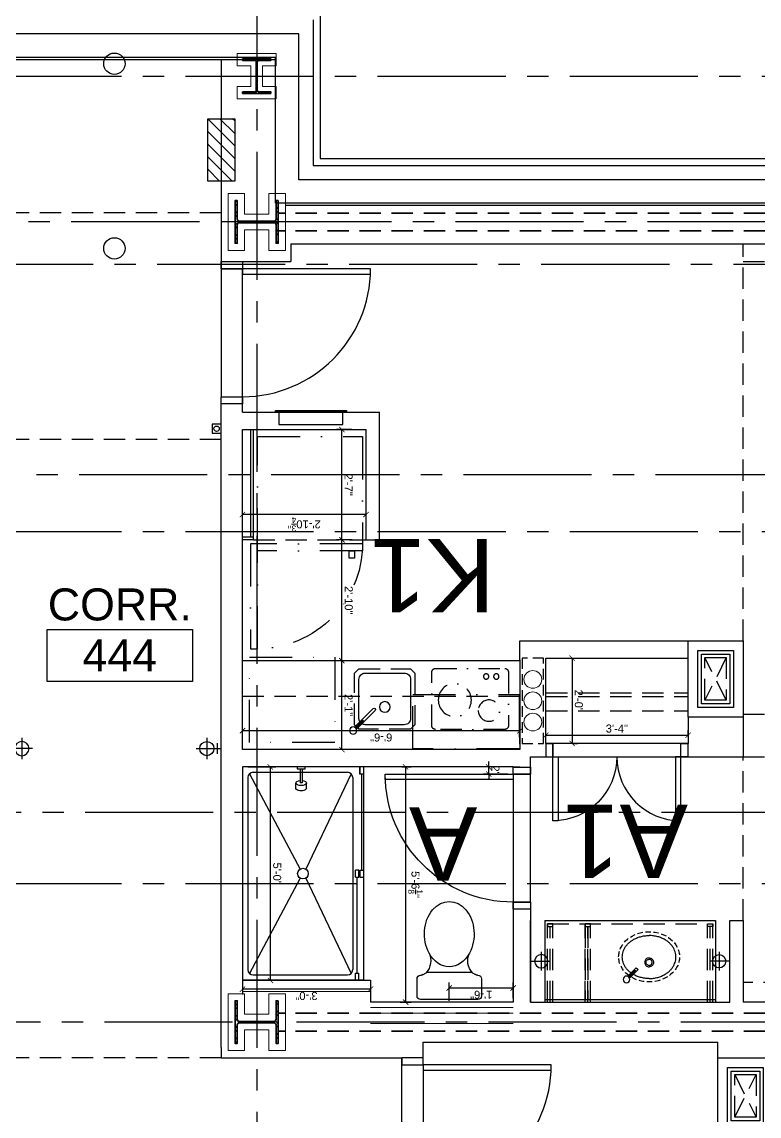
# Model space of a CAD drawing. Header units: inches. Extents: x 24000 to 28048, y 0 to 3165.
# Drawn here: x 27368 to 27575.2, y 1156.8 to 1464.5 of the extents above; entities that cross this region are included whole.
import ezdxf
from ezdxf.enums import TextEntityAlignment as Align

# ---------------------------------------------------------------- set-up
doc = ezdxf.new("R2010")
doc.units = ezdxf.units.IN
doc.header["$LTSCALE"] = 48
doc.header["$MEASUREMENT"] = 0
for name, pattern in [('CENTER2', [1.125, 0.75, -0.125, 0.125, -0.125]), ('DASHDOT2', [0.5, 0.25, -0.125, 0, -0.125]), ('HIDDEN', [0.375, 0.25, -0.125]), ('HIDDEN2', [0.1875, 0.125, -0.0625])]:
    doc.linetypes.add(name, pattern=pattern)
for name, color, linetype in [('_0_Objects', 8, 'Continuous'), ('A-Clng Mtd Light Fixture', 8, 'Continuous'), ('A-Door', 8, 'Continuous'), ('A-Door-Head', 8, 'Continuous'), ('A-Eqpm', 8, 'Continuous'), ('A-Eqpm-NIC', 8, 'DASHDOT2'), ('A-Flor-Case', 8, 'Continuous'), ('A-Flor-Case-Hidden', 8, 'HIDDEN2'), ('A-Flor-Outline', 8, 'Continuous'), ('A-Flor-Ovhd', 8, 'HIDDEN2'), ('A-Flor-Pfix', 8, 'Continuous'), ('A-Flor-Soffit', 8, 'HIDDEN2'), ('A-Flor-Spcl', 8, 'Continuous'), ('A-Flor-Wall Mtd Fixture', 8, 'Continuous'), ('A-Grid(3-32)', 8, 'CENTER2'), ('A-HVAC', 8, 'HIDDEN2'), ('A-Tag-Rm(3-32)', 8, 'Continuous'), ('A-Wall-Full', 8, 'Continuous'), ('A-Wall-Hatch', 8, 'Continuous')]:
    doc.layers.add(name, color=color, linetype=linetype)
for name, color, linetype, lineweight in [('A-Detl-Hatch', 8, 'Continuous', 18), ('S-Detl-Hatch', 8, 'Continuous', 18), ('S-Detl-Wide', 8, 'Continuous', 35)]:
    doc.layers.add(name, color=color, linetype=linetype, lineweight=lineweight)
doc.layers.add('G-Anno-Nplt', color=8, linetype='Continuous', lineweight=18, plot=False)
doc.layers.add('G-Anno-View', color=8, linetype='Continuous', lineweight=18, plot=False)
doc.styles.add('G1DIM', font='arial.ttf')
doc.styles.get("Standard").update_dxf_attribs({"font": 'arial.ttf'})
doc.dimstyles.new('Aec-Arch-I-96', dxfattribs={"dimscale": 96, "dimtxt": 0.09375, "dimasz": 0.0625, "dimexe": 0.0625, "dimexo": 0.0625, "dimgap": 0.03125, "dimtad": 1, "dimdec": 3, "dimzin": 3, "dimdsep": 46, "dimlunit": 4, "dimtxsty": 'G1DIM', "dimblk": 'ARCHTICK', "dimcen": 0.09375, "dimclrd": 256, "dimclre": 256, "dimclrt": 256, "dimazin": 2, "dimtfac": 0.75, "dimtdec": 3, "dimtix": 1, "dimtmove": 2, "dimatfit": 2, "dimldrblk": 'OPEN90', "dimfxl": 0.0625, "dimtolj": 1, "dimtzin": 0, "dimarcsym": 0})

# ---------------------------------------------------------------- blocks, each defined once
blk = doc.blocks.new('4TH FLOOR CORE & SHELL')
at = {"layer": 'A-Wall-Full'}
for p, q in [((5436.37, -14574.87), (5436.37, -14615.87)), ((5408.5, -14588.12), (5348.5, -14588.12)), ((5423.75, -14588.12), (5348.5, -14588.12)), ((5436.37, -14615.87), (5700, -14615.87)), ((5689.12, -14629.12), (5426.56, -14629.12))]:
    blk.add_line(p, q, dxfattribs=at)
at = {"layer": 'A-Wall-Hatch'}
for p, q in [((5434.37, -14576.87), (5434.37, -14617.87)), ((5430.37, -14580.87), (4996.12, -14580.87)), ((5430.37, -14621.87), (5430.37, -14580.87)), ((5423.75, -14587.5), (5348.5, -14587.5)), ((5423.75, -14628.5), (5423.75, -14587.5)), ((5434.37, -14617.87), (5698, -14617.87)), ((5694, -14621.87), (5430.37, -14621.87)), ((5689.75, -14628.5), (5423.75, -14628.5))]:
    blk.add_line(p, q, dxfattribs=at)
blk = doc.blocks.new('*U10')
at = {"layer": 'A-Detl-Hatch'}
h = blk.add_hatch(dxfattribs=at)
h.set_pattern_fill('ANSI32', color=256, scale=6, style=0)
h.set_pattern_definition([(45, (0, -6.06), (-1.591, 1.591), []), (45, (1.0607, -6.06), (-1.591, 1.591), [])])
edge = h.paths.add_edge_path()
edge.add_line((6, -12.12), (6, -11.515))
edge.add_line((6, -11.515), (0.795, -11.515))
edge.add_arc((0.795, -10.915), 0.6, 180, 270, ccw=False)
edge.add_line((0.195, -10.915), (0.195, -1.205))
edge.add_arc((0.795, -1.205), 0.6, 90, 180, ccw=False)
edge.add_line((0.795, -0.605), (6, -0.605))
edge.add_line((6, -0.605), (6, 0))
edge.add_line((6, 0), (-6, 0))
edge.add_line((-6, 0), (-6, -0.605))
edge.add_line((-6, -0.605), (-0.795, -0.605))
edge.add_arc((-0.795, -1.205), 0.6, 0, 90, ccw=False)
edge.add_line((-0.195, -1.205), (-0.195, -10.915))
edge.add_arc((-0.795, -10.915), 0.6, 270, 360, ccw=False)
edge.add_line((-0.795, -11.515), (-6, -11.515))
edge.add_line((-6, -11.515), (-6, -12.12))
edge.add_line((-6, -12.12), (6, -12.12))
at = {"linetype": 'ByBlock'}
blk.add_lwpolyline([(6, -12.12), (6, -11.515), (0.795, -11.515, -0.4142136), (0.195, -10.915), (0.195, -1.205, -0.4142136), (0.795, -0.605), (6, -0.605), (6, 0), (-6, 0), (-6, -0.605), (-0.795, -0.605, -0.4142136), (-0.195, -1.205), (-0.195, -10.915, -0.4142136), (-0.795, -11.515), (-6, -11.515), (-6, -12.12)], format="xyb", close=True, dxfattribs=at)
blk = doc.blocks.new('W12X65')
at = {"layer": 'S-Detl-Hatch'}
blk.add_lwpolyline([(13860.59, -7310.28), (13860.59, -7305.67), (13854.79, -7305.67), (13854.79, -7298.76), (13860.59, -7298.76), (13860.59, -7294.16), (13844.59, -7294.16), (13844.59, -7298.76), (13850.4, -7298.76), (13850.4, -7305.67), (13844.59, -7305.67), (13844.59, -7310.28)], close=True, dxfattribs=at)
at = {"layer": 'S-Detl-Wide'}
blk.add_blockref('*U10', (13852.59, -7296.16), dxfattribs=at)
blk = doc.blocks.new('4TH FLOOR - STRUCTURAL GRID')
at = {"layer": 'A-Grid(3-32)'}
for p, q in [((5418.5, -13426.01), (5418.5, -15409.77)), ((2104.5, -14592.75), (5912.5, -14592.75)), ((5912.5, -14645.75), (2104.5, -14645.75)), ((2128.61, -14704.75), (5888.38, -14704.75)), ((2104.5, -14720.75), (5912.5, -14720.75)), ((2130.3, -14799.75), (5886.7, -14799.75)), ((2104.5, -14819.75), (5912.5, -14819.75)), ((5897.69, -14858.75), (2119.31, -14858.75))]:
    blk.add_line(p, q, dxfattribs=at)
blk.add_lwpolyline([(5888.38, -14633.75), (2125.19, -14633.75), (2117.62, -14618.44), (2070.85, -14618.44)], dxfattribs=at)
at = {"layer": 'S-Detl-Wide', "linetype": 'HIDDEN2'}
for p, q in [((5678.44, -14631.25), (5424.56, -14631.25)), ((5678.44, -14636.25), (5424.56, -14636.25)), ((5678.44, -14856.25), (5424.56, -14856.25)), ((5678.44, -14861.25), (5424.56, -14861.25))]:
    blk.add_line(p, q, dxfattribs=at)
at = {"rotation": 90}
for p in [(-1883.72, -28486.34), (-1883.72, -28711.34)]:
    blk.add_blockref('W12X65', p, dxfattribs=at)
blk = doc.blocks.new('*U9')
at = {"layer": 'A-Detl-Hatch'}
h = blk.add_hatch(dxfattribs=at)
h.set_pattern_fill('ANSI32', color=256, scale=6, style=0)
h.set_pattern_definition([(45, (0, -4.865), (-1.591, 1.591), []), (45, (1.0607, -4.865), (-1.591, 1.591), [])])
edge = h.paths.add_edge_path()
edge.add_line((3.98, -9.73), (3.98, -9.295))
edge.add_line((3.98, -9.295), (0.645, -9.295))
edge.add_arc((0.645, -8.795), 0.5, 180, 270, ccw=False)
edge.add_line((0.145, -8.795), (0.145, -0.935))
edge.add_arc((0.645, -0.935), 0.5, 90, 180, ccw=False)
edge.add_line((0.645, -0.435), (3.98, -0.435))
edge.add_line((3.98, -0.435), (3.98, 0))
edge.add_line((3.98, 0), (-3.98, 0))
edge.add_line((-3.98, 0), (-3.98, -0.435))
edge.add_line((-3.98, -0.435), (-0.645, -0.435))
edge.add_arc((-0.645, -0.935), 0.5, 0, 90, ccw=False)
edge.add_line((-0.145, -0.935), (-0.145, -8.795))
edge.add_arc((-0.645, -8.795), 0.5, -90, 0, ccw=False)
edge.add_line((-0.645, -9.295), (-3.98, -9.295))
edge.add_line((-3.98, -9.295), (-3.98, -9.73))
edge.add_line((-3.98, -9.73), (3.98, -9.73))
at = {"linetype": 'ByBlock'}
blk.add_lwpolyline([(3.98, -9.73), (3.98, -9.295), (0.645, -9.295, -0.4142136), (0.145, -8.795), (0.145, -0.935, -0.4142136), (0.645, -0.435), (3.98, -0.435), (3.98, 0), (-3.98, 0), (-3.98, -0.435), (-0.645, -0.435, -0.4142136), (-0.145, -0.935), (-0.145, -8.795, -0.4142136), (-0.645, -9.295), (-3.98, -9.295), (-3.98, -9.73)], format="xyb", close=True, dxfattribs=at)
blk = doc.blocks.new('W10X33')
at = {"layer": 'S-Detl-Hatch'}
blk.add_lwpolyline([(13773.28, -7309.78), (13773.28, -7306.34), (13769.45, -7306.34), (13769.45, -7300.48), (13773.28, -7300.48), (13773.28, -7297.05), (13762.32, -7297.05), (13762.32, -7300.48), (13766.16, -7300.48), (13766.16, -7306.34), (13762.32, -7306.34), (13762.32, -7309.78)], close=True, dxfattribs=at)
at = {"layer": 'S-Detl-Wide'}
blk.add_blockref('*U9', (13767.8, -7298.55), dxfattribs=at)
blk = doc.blocks.new('36in door')
blk.add_lwpolyline([(-1.5, -36), (0, -36), (0, 0), (-1.5, 0)], close=True)
blk.add_arc((0, 0), 36, 180, 270)
blk = doc.blocks.new('Plumbing Chase')
at = {"layer": 'A-Flor-Outline', "linetype": 'HIDDEN2', "ltscale": 0.5}
blk.add_lwpolyline([(0.625, 0), (6.625, 0), (6.625, 24), (0.625, 24)], close=True, dxfattribs=at)
at = {"layer": 'G-Anno-Nplt'}
for centre in [(3.625, 18), (3.625, 12), (3.625, 6)]:
    blk.add_circle(centre, 2.5, dxfattribs=at)
blk = doc.blocks.new('18in door')
blk.add_lwpolyline([(0, 0), (1.5, 0), (1.5, 18), (0, 18)], close=True)
blk.add_arc((0, 0), 18, 0, 90)
blk = doc.blocks.new('Single 12x6 HVAC Shaft')
at = {"layer": 'A-Flor-Outline'}
blk.add_lwpolyline([(3.75, 17.75), (11.75, 17.75), (11.75, 3.75), (3.75, 3.75)], close=True, dxfattribs=at)
at = {"layer": 'A-HVAC'}
for p, q in [((4.75, 16.75), (10.75, 4.75)), ((4.75, 4.75), (10.75, 16.75))]:
    blk.add_line(p, q, dxfattribs=at)
blk.add_lwpolyline([(4.75, 16.75), (10.75, 16.75), (10.75, 4.75), (4.75, 4.75)], close=True, dxfattribs=at)
at = {"layer": 'A-Wall-Full'}
for points in [[(0, 21.5), (15.5, 21.5), (15.5, 0), (0, 0)], [(2.75, 18.75), (12.75, 18.75), (12.75, 2.75), (2.75, 2.75)]]:
    blk.add_lwpolyline(points, close=True, dxfattribs=at)
blk = doc.blocks.new('wall sconce')
for p, q in [((-1, 0), (4.625, 0)), ((2, -2.625), (2, 2.625))]:
    blk.add_line(p, q)
blk.add_circle((2, 0), 1.875)
blk = doc.blocks.new('sink1915rear')
for p, q in [((-6, -4.54), (-3.61, -6.94)), ((-5.78, -4.41), (-3.96, -6.23)), ((-5.6, -4.24), (-3.78, -6.05)), ((-5.47, -4.01), (-3.08, -6.41)), ((-3.96, -6.23), (-3.78, -6.05)), ((-3.61, -6.94), (-3.08, -6.41))]:
    blk.add_line(p, q)
blk.add_circle((-6.35, -3.67), 0.938)
for points, knots in [([(-5.07, -5.48), (-5.16, -5.54), (-5.5, -5.8), (-6.03, -6.29), (-6.6, -6.99), (-7.03, -7.71), (-7.32, -8.45), (-7.5, -9.2), (-7.56, -9.95), (-7.5, -10.7), (-7.32, -11.45), (-7.03, -12.19), (-6.6, -12.91), (-6.03, -13.61), (-5.33, -14.26), (-4.48, -14.84), (-3.5, -15.33), (-2.41, -15.7), (-1.23, -15.95), (-0.41, -15.98), (0, -15.99)], [5.387657, 5.387657, 5.387657, 5.387657, 5.72094, 6.671915, 7.55893, 8.391939, 9.182354, 9.943851, 10.690053, 11.436458, 12.198524, 12.989815, 13.823917, 14.712127, 15.664288, 16.687236, 17.780855, 18.938437, 20.147416, 21.38303, 21.38303, 21.38303, 21.38303]), ([(0, -3.91), (-0.41, -3.93), (-1.23, -3.96), (-2.41, -4.2), (-3.48, -4.57), (-4.13, -4.89), (-4.43, -5.06)], [0, 0, 0, 0, 1.238365, 2.448444, 3.606048, 4.621257, 4.621257, 4.621257, 4.621257])]:
    blk.add_open_spline(points, degree=3, knots=knots)
for points in [[(0, -3.91), (1.24, -3.99), (2.42, -4.23), (3.52, -4.61), (4.49, -5.1), (5.33, -5.68), (6.03, -6.32), (6.59, -7.01), (7.01, -7.73), (7.31, -8.46), (7.48, -9.21), (7.54, -9.95), (7.48, -10.69), (7.31, -11.44), (7.01, -12.17), (6.59, -12.89), (6.03, -13.58), (5.33, -14.22), (4.49, -14.81), (3.51, -15.3), (2.42, -15.67), (1.23, -15.91), (0, -15.99)], [(0, -9.7), (-0.48, -9.61), (-0.88, -9.34), (-1.15, -8.93), (-1.25, -8.45), (-1.15, -7.97), (-0.88, -7.57), (-0.48, -7.3), (0, -7.2)], [(0, -7.58), (-0.33, -7.64), (-0.62, -7.83), (-0.81, -8.12), (-0.87, -8.45), (-0.81, -8.79), (-0.62, -9.07), (-0.33, -9.26), (0, -9.33)], [(0, -9.7), (0.48, -9.61), (0.88, -9.34), (1.15, -8.93), (1.25, -8.45), (1.15, -7.97), (0.88, -7.57), (0.48, -7.3), (0, -7.2)], [(0, -7.58), (0.33, -7.64), (0.62, -7.83), (0.81, -8.12), (0.88, -8.45), (0.81, -8.79), (0.62, -9.07), (0.33, -9.26), (0, -9.33)]]:
    blk.add_spline(points, degree=3)
at = {"layer": 'A-Flor-Case-Hidden', "linetype": 'HIDDEN2', "ltscale": 0.25, "extrusion": (0, 0, -1)}
blk.add_ellipse((0, -10.01), major_axis=(-8.56, 0), ratio=0.824818, dxfattribs=at)
blk = doc.blocks.new('41in Std Vanity')
at = {"layer": 'A-Flor-Case'}
for p, q in [((23, 52), (0, 52)), ((0.75, 4), (0.75, 52)), ((23, 4), (23, 52)), ((23, 4), (0, 4))]:
    blk.add_line(p, q, dxfattribs=at)
at = {"layer": 'A-Flor-Case-Hidden'}
for p, q in [((0, 51.25), (22, 51.25)), ((0, 50.5), (21.25, 50.5)), ((0, 49.75), (21.25, 49.75)), ((22, 4.75), (22, 51.125)), ((0, 16.875), (21.25, 16.875)), ((0, 16.125), (21.25, 16.125)), ((21.25, 16.125), (0.75, 16.125)), ((0, 15.375), (22, 15.375)), ((21.25, 15.375), (0.75, 15.375)), ((0, 6.25), (21.25, 6.25)), ((0, 5.5), (21.25, 5.5)), ((0, 4.75), (22, 4.75))]:
    blk.add_line(p, q, dxfattribs=at)
for points in [[(21.25, 49.75), (22, 49.75), (22, 51.25), (21.25, 51.25)], [(21.25, 16.875), (22, 16.875), (22, 15.375), (21.25, 15.375)], [(21.25, 6.25), (22, 6.25), (22, 4.75), (21.25, 4.75)]]:
    blk.add_lwpolyline(points, close=True, dxfattribs=at)
at = {"layer": 'A-Wall-Full'}
for p, q in [((0, 0), (0, 56)), ((0, 56), (23, 56)), ((23, 0), (0, 0))]:
    blk.add_line(p, q, dxfattribs=at)
at = {"layer": 'A-Flor-Pfix', "rotation": 90}
blk.add_blockref('sink1915rear', (2.736, 33.312), dxfattribs=at)
at = {"layer": 'A-Flor-Wall Mtd Fixture', "xscale": -1, "rotation": 90}
blk.add_blockref('wall sconce', (11.5, 55), dxfattribs=at)
at = {"layer": 'A-Flor-Wall Mtd Fixture', "rotation": 90}
blk.add_blockref('wall sconce', (11.5, 1), dxfattribs=at)
blk = doc.blocks.new('_ArchTick')
at = {"linetype": 'ByBlock', "const_width": 0.15}
blk.add_lwpolyline([(-0.5, -0.5), (0.5, 0.5)], dxfattribs=at)
blk = doc.blocks.new('*D120')
at = {"layer": 'Defpoints', "transparency": 16777216}
for p in [(-44.25, -73.66), (-4.25, -73.66), (-4.25, -75.03)]:
    blk.add_point(p, dxfattribs=at)
at = {"layer": 'G-Anno-Nplt', "lineweight": -2, "transparency": 16777216}
for p, q in [((-44.25, -75.03), (-4.25, -75.03)), ((-44.25, -75.16), (-44.25, -76.53)), ((-4.25, -75.16), (-4.25, -76.53))]:
    blk.add_line(p, q, dxfattribs=at)
at = {"layer": 'G-Anno-Nplt', "lineweight": -2, "transparency": 16777216, "xscale": 1.5, "yscale": 1.5, "zscale": 1.5, "rotation": 180}
blk.add_blockref('_ArchTick', (-44.25, -75.03), dxfattribs=at)
at = {"layer": 'G-Anno-Nplt', "lineweight": -2, "transparency": 16777216, "xscale": 1.5, "yscale": 1.5, "zscale": 1.5}
blk.add_blockref('_ArchTick', (-4.25, -75.03), dxfattribs=at)
at = {"layer": 'G-Anno-Nplt', "transparency": 16777216, "insert": (-24.25, -76.93), "char_height": 2.25, "attachment_point": 5, "rotation": 180, "style": 'G1DIM'}
blk.add_mtext('\\A1;3\'-4"', dxfattribs=at)
blk = doc.blocks.new('_Open90')
at = {"linetype": 'ByBlock', "lineweight": -2}
for p, q in [((0, 0), (-1, 0)), ((-0.5, 0.5), (0, 0)), ((0, 0), (-0.5, -0.5))]:
    blk.add_line(p, q, dxfattribs=at)
blk = doc.blocks.new('*D121')
at = {"layer": 'Defpoints', "transparency": 16777216}
for p in [(-11.64, -72.75), (-10.4, -72.75), (-10.4, -96.75)]:
    blk.add_point(p, dxfattribs=at)
at = {"layer": 'G-Anno-Nplt', "lineweight": -2, "transparency": 16777216}
for p, q in [((-11.9, -72.75), (-13.14, -72.75)), ((-11.64, -96.75), (-11.64, -72.75)), ((-11.9, -96.75), (-13.14, -96.75))]:
    blk.add_line(p, q, dxfattribs=at)
at = {"layer": 'G-Anno-Nplt', "lineweight": -2, "transparency": 16777216, "xscale": 1.5, "yscale": 1.5, "zscale": 1.5}
for p, rotation in [((-11.64, -72.75), 90), ((-11.64, -96.75), 270)]:
    blk.add_blockref('_ArchTick', p, dxfattribs=dict(at, rotation=rotation))
at = {"layer": 'G-Anno-Nplt', "transparency": 16777216, "insert": (-13.54, -84.75), "char_height": 2.25, "attachment_point": 5, "rotation": 90, "style": 'G1DIM'}
blk.add_mtext('\\A1;2\'-0"', dxfattribs=at)
blk = doc.blocks.new('*D92')
at = {"layer": 'Defpoints', "transparency": 16777216}
for p in [(-78, -4.88), (0, -4.88), (0, -10.2)]:
    blk.add_point(p, dxfattribs=at)
at = {"layer": 'G-Anno-Nplt', "lineweight": -2, "transparency": 16777216}
for p, q in [((-78, -6.38), (-78, -11.7)), ((0, -6.38), (0, -11.7)), ((-78, -10.2), (0, -10.2))]:
    blk.add_line(p, q, dxfattribs=at)
at = {"layer": 'G-Anno-Nplt', "lineweight": -2, "transparency": 16777216, "xscale": 1.5, "yscale": 1.5, "zscale": 1.5, "rotation": 180}
blk.add_blockref('_ArchTick', (-78, -10.2), dxfattribs=at)
at = {"layer": 'G-Anno-Nplt', "lineweight": -2, "transparency": 16777216, "xscale": 1.5, "yscale": 1.5, "zscale": 1.5}
blk.add_blockref('_ArchTick', (0, -10.2), dxfattribs=at)
at = {"layer": 'G-Anno-Nplt', "transparency": 16777216, "insert": (-39, -8.3), "char_height": 2.25, "attachment_point": 5, "style": 'G1DIM'}
blk.add_mtext('\\A1;6\'-6"', dxfattribs=at)
blk = doc.blocks.new('*D93')
at = {"layer": 'Defpoints', "transparency": 16777216}
for p in [(-32.79, -4.88), (-32.79, -29.88), (-27.96, -29.88)]:
    blk.add_point(p, dxfattribs=at)
at = {"layer": 'G-Anno-Nplt', "lineweight": -2, "transparency": 16777216}
for p, q in [((-31.29, -4.88), (-26.46, -4.88)), ((-27.96, -4.88), (-27.96, -29.88)), ((-31.29, -29.88), (-26.46, -29.88))]:
    blk.add_line(p, q, dxfattribs=at)
at = {"layer": 'G-Anno-Nplt', "lineweight": -2, "transparency": 16777216, "xscale": 1.5, "yscale": 1.5, "zscale": 1.5}
for p, rotation in [((-27.96, -4.88), 90), ((-27.96, -29.88), 270)]:
    blk.add_blockref('_ArchTick', p, dxfattribs=dict(at, rotation=rotation))
at = {"layer": 'G-Anno-Nplt', "transparency": 16777216, "insert": (-29.84, -17.38), "char_height": 2.25, "attachment_point": 5, "rotation": 90, "style": 'G1DIM'}
blk.add_mtext('\\A1;2\'-1"', dxfattribs=at)
blk = doc.blocks.new('*D94')
at = {"layer": 'Defpoints', "transparency": 16777216}
for p in [(-32.32, -29.88), (-32.32, -63.88), (-27.96, -63.88)]:
    blk.add_point(p, dxfattribs=at)
at = {"layer": 'G-Anno-Nplt', "lineweight": -2, "transparency": 16777216}
for p, q in [((-30.82, -29.88), (-26.46, -29.88)), ((-27.96, -29.88), (-27.96, -63.88)), ((-30.82, -63.88), (-26.46, -63.88))]:
    blk.add_line(p, q, dxfattribs=at)
at = {"layer": 'G-Anno-Nplt', "lineweight": -2, "transparency": 16777216, "xscale": 1.5, "yscale": 1.5, "zscale": 1.5}
for p, rotation in [((-27.96, -29.88), 90), ((-27.96, -63.88), 270)]:
    blk.add_blockref('_ArchTick', p, dxfattribs=dict(at, rotation=rotation))
at = {"layer": 'G-Anno-Nplt', "transparency": 16777216, "insert": (-29.86, -46.88), "char_height": 2.25, "attachment_point": 5, "rotation": 90, "style": 'G1DIM'}
blk.add_mtext('\\A1;2\'-10"', dxfattribs=at)
blk = doc.blocks.new('*D95')
at = {"layer": 'Defpoints', "transparency": 16777216}
for p in [(-32.25, -63.88), (-32.25, -94.88), (-27.96, -94.88)]:
    blk.add_point(p, dxfattribs=at)
at = {"layer": 'G-Anno-Nplt', "lineweight": -2, "transparency": 16777216}
for p, q in [((-30.75, -63.88), (-26.46, -63.88)), ((-27.96, -63.88), (-27.96, -94.88)), ((-30.75, -94.88), (-26.46, -94.88))]:
    blk.add_line(p, q, dxfattribs=at)
at = {"layer": 'G-Anno-Nplt', "lineweight": -2, "transparency": 16777216, "xscale": 1.5, "yscale": 1.5, "zscale": 1.5}
for p, rotation in [((-27.96, -63.88), 90), ((-27.96, -94.88), 270)]:
    blk.add_blockref('_ArchTick', p, dxfattribs=dict(at, rotation=rotation))
at = {"layer": 'G-Anno-Nplt', "transparency": 16777216, "insert": (-29.84, -79.38), "char_height": 2.25, "attachment_point": 5, "rotation": 90, "style": 'G1DIM'}
blk.add_mtext('\\A1;2\'-7"', dxfattribs=at)
blk = doc.blocks.new('*D96')
at = {"layer": 'Defpoints', "transparency": 16777216}
for p in [(-34.75, -69.46), (0, -69.46), (0, -70.99)]:
    blk.add_point(p, dxfattribs=at)
at = {"layer": 'G-Anno-Nplt', "lineweight": -2, "transparency": 16777216}
for p, q in [((-34.75, -70.96), (-34.75, -72.49)), ((-34.75, -70.99), (0, -70.99)), ((0, -70.96), (0, -72.49))]:
    blk.add_line(p, q, dxfattribs=at)
at = {"layer": 'G-Anno-Nplt', "lineweight": -2, "transparency": 16777216, "xscale": 1.5, "yscale": 1.5, "zscale": 1.5, "rotation": 180}
blk.add_blockref('_ArchTick', (-34.75, -70.99), dxfattribs=at)
at = {"layer": 'G-Anno-Nplt', "lineweight": -2, "transparency": 16777216, "xscale": 1.5, "yscale": 1.5, "zscale": 1.5}
blk.add_blockref('_ArchTick', (0, -70.99), dxfattribs=at)
at = {"layer": 'G-Anno-Nplt', "transparency": 16777216, "insert": (-17.37, -68.23), "char_height": 2.25, "attachment_point": 5, "style": 'G1DIM'}
blk.add_mtext('\\A1;2\'-10{\\H0.750000x;\\S3/4;}"', dxfattribs=at)
blk = doc.blocks.new('refrigerator')
blk.add_line((-30.125, 0), (-30.125, -29.5))
for points in [[(-32.125, -29.5), (0, -29.5), (0, 0), (-32.125, 0)], [(-34.125, -3.75), (-32.125, -3.75), (-32.125, -2.25), (-34.125, -2.25)], [(-59.625, -31.5), (-59.625, -29.5), (-30.125, -29.5), (-30.125, -31.5)]]:
    blk.add_lwpolyline(points, close=True)
blk.add_arc((-30.125, -29.5), 29.5, 90, 183.88744)
blk = doc.blocks.new('kitchen faucet')
for p, q in [((0.93, 0.38), (8.38, 0.38)), ((1, 0.12), (4, 0.12)), ((4, -0.12), (4, 0.12)), ((0.93, -0.38), (8.38, -0.38)), ((1, -0.12), (4, -0.12))]:
    blk.add_line(p, q)
blk.add_circle((0, 0), 1)
blk.add_arc((8.38, 0), 0.375, 270, 90)
blk = doc.blocks.new('kitchen sink')
blk.add_lwpolyline([(-14.94, -6.97, 0.143329), (-14, -7.25), (-3, -7.25, 0.414214), (-1.25, -5.5), (-1.25, 5.5, 0.414214), (-3, 7.25), (-14, 7.25, 0.414214), (-15.75, 5.5), (-15.75, -5.5, 0.143329), (-15.47, -6.44, 0.143329)], format="xyb")
blk.add_circle((-10.75, 0), 1.5)
at = {"layer": 'A-Flor-Case-Hidden'}
for p, q in [((-15.75, 8.5), (-17, 7.25)), ((-1.25, 8.5), (0, 7.25)), ((-16.64, -7.61), (-17, -7.25)), ((-15.75, -8.5), (-16.11, -8.14)), ((-1.25, -8.5), (0, -7.25))]:
    blk.add_line(p, q, dxfattribs=at)
for points in [[(-17, 7.25), (-17, -7.25)], [(-1.25, 8.5), (-15.75, 8.5)], [(0, -7.25), (0, 7.25)], [(-15.75, -8.5), (-1.25, -8.5)]]:
    blk.add_lwpolyline(points, dxfattribs=at)
at = {"rotation": 45.00000000000001}
blk.add_blockref('kitchen faucet', (-17.38, -8.88), dxfattribs=at)
blk = doc.blocks.new('cooktop')
at = {"ltscale": 0.5}
blk.add_lwpolyline([(-7.56, -21.5), (7.56, -21.5, 0.414214), (8.56, -20.5), (8.56, -1, 0.414214), (7.56, 0), (-7.56, 0, 0.414214), (-8.56, -1), (-8.56, -20.5, 0.414214)], format="xyb", close=True, dxfattribs=at)
for centre, radius in [((-3.27, -5.47), 3), ((6.32, -3.4), 0.75), ((6.32, -6.24), 0.75), ((-0.31, -15.05), 4.66)]:
    blk.add_circle(centre, radius, dxfattribs=at)
blk = doc.blocks.new('shower head')
for p, q in [((0.5, 0.25), (4.48, 0.25)), ((6.04, 1.5), (4.5, 1.5)), ((0.5, -0.25), (4.48, -0.25)), ((6.02, -1.5), (4.49, -1.5))]:
    blk.add_line(p, q)
blk.add_lwpolyline([(0, -1.12), (0.5, -1.12), (0.5, 1.12), (0, 1.12)], close=True)
at = {"extrusion": (0, 0, -1)}
for centre, start_param, end_param in [((4.5, 0), 4.878708, 10.826996), ((6.02, 0), 6.265998, 9.430839)]:
    blk.add_ellipse(centre, major_axis=(0, 1.5), ratio=0.483735, start_param=start_param, end_param=end_param, dxfattribs=at)
blk.add_open_spline([(4.48, 0.25), (4.49, 0.2), (4.49, 0.16), (4.49, 0.11), (4.5, 0.04), (4.5, -0.04), (4.49, -0.11), (4.49, -0.16), (4.49, -0.21), (4.48, -0.25)], degree=3, knots=[7.6339989, 7.6339989, 7.6339989, 7.6339989, 7.7552894, 7.7552894, 7.7552894, 7.9540134, 7.9540134, 7.9540134, 8.074038, 8.074038, 8.074038, 8.074038])
blk = doc.blocks.new('shower door')
at = {"layer": 'A-Flor-Case'}
for p, q in [((-31, -1), (-31, 0)), ((-29, 0), (-31, 0)), ((-29, -1), (-29, 0)), ((0, 0), (-2, 0)), ((-2, 0), (-2, -1)), ((-59.99, -1.26), (-57.99, -1.26)), ((-59.99, -2.26), (-57.99, -2.26)), ((-57.99, -2.26), (-57.99, -1.26)), ((-57.99, -1.76), (-31, -1.76)), ((-29, -1), (-31, -1)), ((-31, -1.26), (-29, -1.26)), ((-31, -2.26), (-31, -1.26)), ((-31, -2.26), (-29, -2.26)), ((-2, -0.5), (-29, -0.5)), ((-29, -1.26), (-29, -2.26)), ((0, -1), (-2, -1)), ((-2, -1), (0, -1))]:
    blk.add_line(p, q, dxfattribs=at)
blk = doc.blocks.new('30x34 shower')
at = {"layer": 'A-Flor-Pfix'}
for p, q in [((0, -34), (0, 0)), ((60, 0), (0, 0)), ((60, -34), (60, 0)), ((1.5, -3), (1.5, -29.5)), ((28.75, -16.18), (1.94, -1.94)), ((57, -1.5), (3, -1.5)), ((58.06, -1.94), (31.25, -16.18)), ((58.5, -3), (58.5, -29.5)), ((28.75, -17.82), (1.94, -30.56)), ((58.06, -30.56), (31.25, -17.82)), ((57, -31), (3, -31)), ((60, -34), (0, -34))]:
    blk.add_line(p, q, dxfattribs=at)
blk.add_circle((30, -17), 1.5, dxfattribs=at)
for centre, start, end in [((3, -3), 90, 180), ((57, -3), 0, 90), ((3, -29.5), 180, 270), ((57, -29.5), 270, 0)]:
    blk.add_arc(centre, 1.5, start, end, dxfattribs=at)
at = {"xscale": -1, "rotation": 179.9999999999999}
blk.add_blockref('shower door', (60, -34), dxfattribs=at)
at = {"layer": 'A-Flor-Pfix', "rotation": 180.0000000001253}
blk.add_blockref('shower head', (60, -16.5), dxfattribs=at)
blk = doc.blocks.new('Toiliet American Std Cadet Pro')
for p, q in [((0, 8.06), (0, -8.06)), ((5.84, 9.06), (1, 9.06)), ((6.84, 7.9), (6.84, 8.06)), ((7.53, 6.52), (7, 7.36)), ((7.69, -5.98), (7.69, 5.98)), ((1, -9.06), (5.84, -9.06)), ((6.84, -8.06), (6.84, -7.9)), ((7, -7.36), (7.53, -6.52))]:
    blk.add_line(p, q)
for centre, radius, start, end in [((1, 8.06), 1, 90, 180), ((5.84, 8.06), 1, 0, 90), ((7.84, 7.9), 1, 180, 212.4157), ((6.69, 5.98), 1, 0, 32.4157), ((10.89, 10.1), 4.91, 226.8784, 295.5831), ((10.89, -10.1), 4.91, 64.417, 133.1217), ((6.69, -5.98), 1, 327.5844, 0), ((1, -8.06), 1, 180, 270), ((5.84, -8.06), 1, 270, 0), ((7.84, -7.9), 1, 147.5844, 180)]:
    blk.add_arc(centre, radius, start, end)
for start_param, end_param in [(4.086017, 8.480354), (2.197169, 4.086017)]:
    blk.add_ellipse((18.39, 0), major_axis=(9.17, 0), ratio=0.762999, start_param=start_param, end_param=end_param)
blk = doc.blocks.new('*D81')
at = {"layer": 'Defpoints', "transparency": 16777216}
for p in [(-42.8, 6.14), (-45.88, -60), (-43.26, -60)]:
    blk.add_point(p, dxfattribs=at)
at = {"layer": 'G-Anno-Nplt', "lineweight": -2, "transparency": 16777216}
for p, q in [((-44.3, 6.14), (-47.38, 6.14)), ((-45.88, 6.14), (-45.88, -60)), ((-44.76, -60), (-47.38, -60))]:
    blk.add_line(p, q, dxfattribs=at)
at = {"layer": 'G-Anno-Nplt', "lineweight": -2, "transparency": 16777216, "xscale": 1.5, "yscale": 1.5, "zscale": 1.5}
for p, rotation in [((-45.88, 6.14), 90), ((-45.88, -60), 270)]:
    blk.add_blockref('_ArchTick', p, dxfattribs=dict(at, rotation=rotation))
at = {"layer": 'G-Anno-Nplt', "transparency": 16777216, "insert": (-48.63, -26.93), "char_height": 2.25, "attachment_point": 5, "rotation": 90, "style": 'G1DIM'}
blk.add_mtext('\\A1;5\'-6{\\H0.750000x;\\S1/8;}"', dxfattribs=at)
blk = doc.blocks.new('*D82')
at = {"layer": 'Defpoints', "transparency": 16777216}
for p in [(-36, 0), (0, 2.48), (0, -3.5)]:
    blk.add_point(p, dxfattribs=at)
at = {"layer": 'G-Anno-Nplt', "lineweight": -2, "transparency": 16777216}
for p, q in [((-36, 1.5), (-36, 3.98)), ((0, -2), (0, 3.98)), ((-36, 2.48), (0, 2.48))]:
    blk.add_line(p, q, dxfattribs=at)
at = {"layer": 'G-Anno-Nplt', "lineweight": -2, "transparency": 16777216, "xscale": 1.5, "yscale": 1.5, "zscale": 1.5, "rotation": 180}
blk.add_blockref('_ArchTick', (-36, 2.48), dxfattribs=at)
at = {"layer": 'G-Anno-Nplt', "lineweight": -2, "transparency": 16777216, "xscale": 1.5, "yscale": 1.5, "zscale": 1.5}
blk.add_blockref('_ArchTick', (0, 2.48), dxfattribs=at)
at = {"layer": 'G-Anno-Nplt', "transparency": 16777216, "insert": (-18, 4.38), "char_height": 2.25, "attachment_point": 5, "style": 'G1DIM'}
blk.add_mtext('\\A1;3\'-0"', dxfattribs=at)
blk = doc.blocks.new('*D110')
at = {"layer": 'Defpoints', "transparency": 16777216}
for p in [(-76.12, 6.5), (-58.12, 7.25), (-76.12, 2.15)]:
    blk.add_point(p, dxfattribs=at)
at = {"layer": 'G-Anno-Nplt', "lineweight": -2, "transparency": 16777216}
for p, q in [((-76.12, 5), (-76.12, 0.65)), ((-58.12, 5.75), (-58.12, 0.65)), ((-58.12, 2.15), (-76.12, 2.15))]:
    blk.add_line(p, q, dxfattribs=at)
at = {"layer": 'G-Anno-Nplt', "lineweight": -2, "transparency": 16777216, "xscale": 1.5, "yscale": 1.5, "zscale": 1.5, "rotation": 180}
blk.add_blockref('_ArchTick', (-76.12, 2.15), dxfattribs=at)
at = {"layer": 'G-Anno-Nplt', "lineweight": -2, "transparency": 16777216, "xscale": 1.5, "yscale": 1.5, "zscale": 1.5}
blk.add_blockref('_ArchTick', (-58.12, 2.15), dxfattribs=at)
at = {"layer": 'G-Anno-Nplt', "transparency": 16777216, "insert": (-67.12, 4.05), "char_height": 2.25, "attachment_point": 5, "style": 'G1DIM'}
blk.add_mtext('\\A1;1\'-6"', dxfattribs=at)
blk = doc.blocks.new('*D111')
at = {"layer": 'Defpoints', "transparency": 16777216}
for p in [(0, 0), (-7.85, -60), (0, -60)]:
    blk.add_point(p, dxfattribs=at)
at = {"layer": 'G-Anno-Nplt', "lineweight": -2, "transparency": 16777216}
for p, q in [((-1.5, 0), (-9.35, 0)), ((-7.85, 0), (-7.85, -60)), ((-1.5, -60), (-9.35, -60))]:
    blk.add_line(p, q, dxfattribs=at)
at = {"layer": 'G-Anno-Nplt', "lineweight": -2, "transparency": 16777216, "xscale": 1.5, "yscale": 1.5, "zscale": 1.5}
for p, rotation in [((-7.85, 0), 90), ((-7.85, -60), 270)]:
    blk.add_blockref('_ArchTick', p, dxfattribs=dict(at, rotation=rotation))
at = {"layer": 'G-Anno-Nplt', "transparency": 16777216, "insert": (-9.75, -30), "char_height": 2.25, "attachment_point": 5, "rotation": 90, "style": 'G1DIM'}
blk.add_mtext('\\A1;5\'-0"', dxfattribs=at)
blk = doc.blocks.new('*D112')
at = {"layer": 'Defpoints', "transparency": 16777216}
for p in [(-76.12, -58), (-76.12, -60), (-69.22, -60)]:
    blk.add_point(p, dxfattribs=at)
at = {"layer": 'G-Anno-Nplt', "lineweight": -2, "transparency": 16777216}
for p, q in [((-74.62, -58), (-67.72, -58)), ((-69.22, -58), (-69.22, -56.5)), ((-69.22, -58), (-69.22, -60)), ((-74.62, -60), (-67.72, -60)), ((-69.22, -60), (-69.22, -61.5))]:
    blk.add_line(p, q, dxfattribs=at)
at = {"layer": 'G-Anno-Nplt', "lineweight": -2, "transparency": 16777216, "xscale": 1.5, "yscale": 1.5, "zscale": 1.5}
for p, rotation in [((-69.22, -58), 270), ((-69.22, -60), 90)]:
    blk.add_blockref('_ArchTick', p, dxfattribs=dict(at, rotation=rotation))
at = {"layer": 'G-Anno-Nplt', "transparency": 16777216, "insert": (-71.1, -59), "char_height": 2.25, "attachment_point": 5, "rotation": 90, "style": 'G1DIM'}
blk.add_mtext('\\A1;2"', dxfattribs=at)
blk = doc.blocks.new('storage 4')
at = {"layer": 'A-Door'}
blk.add_lwpolyline([(50.82, -2), (56.82, -2), (56.82, 0), (50.82, 0)], close=True, dxfattribs=at)
at = {"layer": 'A-Door-Head'}
blk.add_lwpolyline([(50.82, -2), (56.82, -2), (56.82, -38), (50.82, -38)], close=True, dxfattribs=at)
at = {"layer": 'A-Wall-Full'}
for p, q in [((56.82, -2), (56.82, 4.38)), ((56.82, 4.38), (139.64, 4.38)), ((139.64, 0), (139.64, 4.38)), ((0, 2.88), (0, 0)), ((0, 0), (50.82, 0)), ((50.82, -2), (50.82, 0)), ((50.82, -2), (56.82, -2))]:
    blk.add_line(p, q, dxfattribs=at)
blk.add_blockref('Single 12x6 HVAC Shaft', (139.64, -21.5))
at = {"layer": 'A-Door', "rotation": 90}
blk.add_blockref('36in door', (56.82, -2), dxfattribs=at)
blk = doc.blocks.new('Rm Tag')
blk.add_lwpolyline([(-0.2124, 0.0759), (0.2124, 0.0759), (0.2124, -0.0759), (-0.2124, -0.0759)], close=True)
for p in [(0, 0.2858), (0, 0.1493), (0, 0)]:
    blk.add_attdef('XXX', text='', height=0.0938).set_placement(p, align=Align.MIDDLE_CENTER)
blk = doc.blocks.new('door sign light')
at = {"layer": 'A-Flor-Wall Mtd Fixture'}
blk.add_lwpolyline([(-1.25, -2.5), (1.25, -2.5), (1.25, 0), (-1.25, 0)], close=True, dxfattribs=at)
blk.add_circle((0, -1.25), 0.75, dxfattribs=at)
blk = doc.blocks.new('guest corridor ceiling layout')
at = {"layer": 'A-Clng Mtd Light Fixture'}
blk.add_circle((-306, -733.5), 3, dxfattribs=at)
at = {"layer": 'A-Flor-Soffit'}
for p, q in [((-336, -775.3), (-276, -775.3)), ((-276, -1013), (-336, -1013))]:
    blk.add_line(p, q, dxfattribs=at)
blk.add_blockref('door sign light', (-277.25, -834.87), dxfattribs=at)
blk = doc.blocks.new('wall sconce typ')
for p, q in [((0, 7), (0, 0)), ((3, 4), (-3, 4)), ((-1.5, 1), (1.5, 1))]:
    blk.add_line(p, q)
blk.add_circle((0, 4), 2)
blk = doc.blocks.new('Studio Vanity and Closet Typ')
at = {"layer": 'A-Door'}
for points in [[(-42.2386, -69), (-42.2386, -72.75), (-44.2386, -72.75), (-44.2386, -69)], [(-6.2386, -69), (-6.2386, -72.75), (-4.2386, -72.75), (-4.2386, -69)]]:
    blk.add_lwpolyline(points, close=True, dxfattribs=at)
at = {"layer": 'A-Door-Head'}
blk.add_lwpolyline([(-42.2386, -69), (-42.2386, -72.75), (-6.2386, -72.75), (-6.2386, -69)], close=True, dxfattribs=at)
at = {"layer": 'A-Flor-Ovhd'}
for p, q in [((-4.375, -81.955), (-44.25, -81.955)), ((-4.375, -85.955), (-44.25, -85.955)), ((-4.375, -86.955), (-44.25, -86.955))]:
    blk.add_line(p, q, dxfattribs=at)
at = {"layer": 'A-Flor-Soffit'}
blk.add_line((-59.75, -23), (-59.75, -69), dxfattribs=at)
at = {"layer": 'A-Wall-Full'}
for p, q in [((-56, 0), (-56, -23)), ((0, 0), (0, -23)), ((-56, -23), (-59.75, -23)), ((-42.25, -69), (-59.75, -69)), ((-59.75, -101.625), (-59.75, -69)), ((-42.25, -69), (-42.25, -72.75)), ((0, -69), (-6.25, -69)), ((-6.25, -69), (-6.25, -72.75)), ((-44.25, -80.125), (-44.25, -72.75)), ((-44.25, -72.75), (-42.25, -72.75)), ((-4.25, -72.75), (-6.25, -72.75)), ((-4.25, -72.75), (-4.25, -96.75)), ((-4.25, -96.75), (-44.25, -96.75)), ((3, -101.625), (-59.75, -101.625))]:
    blk.add_line(p, q, dxfattribs=at)
at = {"xscale": -1, "rotation": 90}
blk.add_blockref('41in Std Vanity', (0, 0), dxfattribs=at)
for name, p in [('Plumbing Chase', (-4.25, -96.75)), ('Single 12x6 HVAC Shaft', (-59.75, -101.625))]:
    blk.add_blockref(name, p)
at = {"layer": 'A-Door'}
blk.add_blockref('18in door', (-42.2386, -69), dxfattribs=at)
at = {"layer": 'A-Door', "xscale": -1}
blk.add_blockref('18in door', (-6.2386, -69), dxfattribs=at)
at = {"layer": 'G-Anno-View', "insert": (-44.2161, -34.9487), "char_height": 20.58111, "width": 161.68767, "attachment_point": 1, "style": 'G1DIM'}
blk.add_mtext('A1', dxfattribs=at)
at = {"layer": 'G-Anno-Nplt'}
dim = blk.add_linear_dim(base=(-4.25, -75.0334), p1=(-44.25, -73.6618), p2=(-4.25, -73.6618), dimstyle='Aec-Arch-I-96', override={"dimscale": 24, "dimsah": 1, "dimclrt": 256}, dxfattribs=at)
dim.commit()
dim.dimension.update_dxf_attribs({"geometry": '*D120', "text_midpoint": (-24.25, -76.933)})
dim = blk.add_linear_dim(base=(-11.64, -72.75), p1=(-10.398, -96.75), p2=(-10.398, -72.75), angle=90, dimstyle='Aec-Arch-I-96', override={"dimscale": 24, "dimsah": 1, "dimclrt": 256}, dxfattribs=at)
dim.commit()
dim.dimension.update_dxf_attribs({"geometry": '*D121', "text_midpoint": (-13.5388, -84.75)})
blk = doc.blocks.new('Studio Kitchen 1')
at = {"layer": 'A-Eqpm'}
for points in [[(-28.2486, -99.75), (-10.2486, -99.75), (-10.2486, -96.25), (-28.2486, -96.25)], [(-29.2486, -99.75), (-9.2486, -99.75), (-9.2486, -100.25), (-29.2486, -100.25)]]:
    blk.add_lwpolyline(points, close=True, dxfattribs=at)
at = {"layer": 'A-Eqpm-NIC'}
for points in [[(-47.875, -5.125), (-47.875, -20.375), (-77.75, -20.375), (-77.75, -5.125)], [(-2, -6.875), (-2, -30.875), (-26, -30.875), (-26, -6.875)]]:
    blk.add_lwpolyline(points, close=True, dxfattribs=at)
at = {"layer": 'A-Flor-Case'}
for p, q in [((-78, -29.875), (0, -29.875)), ((-3.125, -63.875), (-3.125, -94.875)), ((-3.125, -63.875), (-0.125, -63.875)), ((-3.125, -64.625), (-0.125, -64.625)), ((-2.375, -64.625), (-2.375, -94.875))]:
    blk.add_line(p, q, dxfattribs=at)
at = {"layer": 'A-Flor-Ovhd'}
for p, q in [((0, -19.875), (-77.75, -19.875)), ((-3.125, -63.875), (-34.75, -63.875))]:
    blk.add_line(p, q, dxfattribs=at)
at = {"layer": 'A-Wall-Full'}
for p, q in [((-78, -4.875), (0, -4.875)), ((-78, -30.125), (-78, -4.875)), ((0, -4.875), (0, -94.875)), ((-34.75, -63.875), (-38.5, -63.875)), ((-38.5, -63.875), (-38.5, -99.75)), ((-34.75, -63.875), (-34.75, -94.875)), ((0, -94.875), (-34.75, -94.875)), ((0, -99.75), (-38.5, -99.75))]:
    blk.add_line(p, q, dxfattribs=at)
at = {"layer": 'G-Anno-Nplt'}
blk.add_line((-78, 0), (0, 0), dxfattribs=at)
at = {"layer": 'A-Eqpm-NIC', "extrusion": (0, 0, -1), "zscale": -1, "rotation": 270}
for name, p in [('cooktop', (74.75, -19.125)), ('refrigerator', (33.75, -92.875))]:
    blk.add_blockref(name, p, dxfattribs=at)
at = {"layer": 'A-Flor-Pfix', "extrusion": (0, 0, -1), "zscale": -1, "rotation": 270}
blk.add_blockref('kitchen sink', (40, -27.625), dxfattribs=at)
at = {"layer": 'G-Anno-View', "insert": (-70.962, -43.4983), "char_height": 20.58111, "width": 161.68767, "attachment_point": 1, "style": 'G1DIM'}
blk.add_mtext('K1', dxfattribs=at)
at = {"layer": 'G-Anno-Nplt'}
for base, p1, p2, picture, middle in [((0, -10.198), (-78, -4.875), (0, -4.875), '*D92', (-39, -8.2992)), ((0, -70.9875), (-34.75, -69.4551), (0, -69.4551), '*D96', (-17.375, -68.2311))]:
    dim = blk.add_linear_dim(base=base, p1=p1, p2=p2, dimstyle='Aec-Arch-I-96', override={"dimscale": 24, "dimsah": 1, "dimclrt": 256}, dxfattribs=at)
    dim.commit()
    dim.dimension.update_dxf_attribs({"geometry": picture, "text_midpoint": middle})
for base, p1, p2, picture, middle in [((-27.963, -29.875), (-32.7883, -4.875), (-32.7883, -29.875), '*D93', (-29.8427, -17.375)), ((-27.963, -63.875), (-32.3214, -29.875), (-32.3214, -63.875), '*D94', (-29.8618, -46.875)), ((-27.963, -94.875), (-32.2523, -63.875), (-32.2523, -94.875), '*D95', (-29.8427, -79.375))]:
    dim = blk.add_linear_dim(base=base, p1=p1, p2=p2, angle=90, dimstyle='Aec-Arch-I-96', override={"dimscale": 24, "dimsah": 1, "dimclrt": 256}, dxfattribs=at)
    dim.commit()
    dim.dimension.update_dxf_attribs({"geometry": picture, "text_midpoint": middle})
blk = doc.blocks.new('Studio Bath 2')
at = {"layer": 'A-Door'}
for points in [[(-81, -21.9817), (-81, -19.9817), (-76.125, -19.9817), (-76.125, -21.9817)], [(-81, -59.9817), (-81, -57.9817), (-76.125, -57.9817), (-76.125, -59.9817)]]:
    blk.add_lwpolyline(points, close=True, dxfattribs=at)
at = {"layer": 'A-Door-Head'}
blk.add_lwpolyline([(-81, -21.9817), (-81, -57.9817), (-76.125, -57.9817), (-76.125, -21.9817)], close=True, dxfattribs=at)
at = {"layer": 'A-Wall-Full'}
for p, q in [((-81, -22), (-81, 6.145)), ((-76.125, -22), (-76.125, 6.145)), ((-76.125, 6.145), (-36, 6.145)), ((-76.125, 6.145), (-36, 6.145)), ((-36, 0), (-36, 6.145)), ((0, 0), (-36, 0)), ((0, -60), (0, -3.5)), ((-81, -22), (-76.125, -22)), ((-81, -58), (-81, -62.855)), ((-76.125, -58), (-81, -58)), ((-76.125, -58), (-76.125, -60)), ((-76.125, -58), (-76.125, -60)), ((-76.125, -60), (0, -60))]:
    blk.add_line(p, q, dxfattribs=at)
at = {"layer": 'G-Anno-Nplt'}
for p, q in [((-76.125, 12.145), (-36, 12.145)), ((-76.125, 9.27), (-36, 9.27)), ((-76.125, 7.645), (-36, 7.645)), ((0, 3.125), (-36, 3.125))]:
    blk.add_line(p, q, dxfattribs=at)
at = {"layer": 'A-Door', "xscale": -1, "rotation": 90}
blk.add_blockref('36in door', (-76.125, -57.9817), dxfattribs=at)
at = {"layer": 'A-Flor-Pfix', "xscale": -1, "rotation": 90}
blk.add_blockref('Toiliet American Std Cadet Pro', (-58.125, 5.395), dxfattribs=at)
at = {"layer": 'A-Flor-Pfix', "extrusion": (0, 0, -1), "xscale": -1, "zscale": -1, "rotation": 90}
blk.add_blockref('30x34 shower', (0, 0), dxfattribs=at)
at = {"layer": 'G-Anno-View', "insert": (-66.0088, -28.0427), "char_height": 20.5811, "width": 161.68767, "attachment_point": 1, "style": 'G1DIM'}
blk.add_mtext('A', dxfattribs=at)
at = {"layer": 'G-Anno-Nplt'}
for base, p1, p2, picture, middle in [((-76.125, 2.1463), (-58.125, 7.25), (-76.125, 6.5015), '*D110', (-67.125, 4.0451)), ((0, 2.4794), (-36, 0), (0, -3.5), '*D82', (-18, 4.3789))]:
    dim = blk.add_linear_dim(base=base, p1=p1, p2=p2, dimstyle='Aec-Arch-I-96', override={"dimscale": 24, "dimsah": 1, "dimclrt": 256}, dxfattribs=at)
    dim.commit()
    dim.dimension.update_dxf_attribs({"geometry": picture, "text_midpoint": middle})
for base, p1, p2, picture, middle in [((-45.8755, -60), (-42.7983, 6.145), (-43.263, -60), '*D81', (-48.6347, -26.9275)), ((-7.8535, -60), (0, 0), (0, -60), '*D111', (-9.7523, -30)), ((-69.2224, -60), (-76.125, -58), (-76.125, -60), '*D112', (-71.102, -59))]:
    dim = blk.add_linear_dim(base=base, p1=p1, p2=p2, angle=90, dimstyle='Aec-Arch-I-96', override={"dimscale": 24, "dimsah": 1, "dimclrt": 256}, dxfattribs=at)
    dim.commit()
    dim.dimension.update_dxf_attribs({"geometry": picture, "text_midpoint": middle})
blk = doc.blocks.new('King Studio 2 -37')
at = {"layer": 'A-Door'}
for points in [[(188.58, 6), (186.58, 6), (186.58, 0), (188.58, 0)], [(226.58, 6), (224.58, 6), (224.58, 0), (226.58, 0)]]:
    blk.add_lwpolyline(points, close=True, dxfattribs=at)
at = {"layer": 'A-Door-Head'}
blk.add_lwpolyline([(188.58, 6), (224.58, 6), (224.58, 0), (188.58, 0)], close=True, dxfattribs=at)
at = {"layer": 'A-Flor-Soffit'}
for p, q in [((23.83, 266.44), (23.83, 146.75)), ((87.33, 146.75), (87.33, 266.44)), ((99.33, 146.75), (99.33, 266.44)), ((226.58, 146.75), (226.58, 247.37)), ((119.95, 146.75), (231.58, 146.75))]:
    blk.add_line(p, q, dxfattribs=at)
at = {"layer": 'A-Wall-Full'}
for p, q in [((18.33, 266.44), (18.33, 146.75)), ((231.58, 19.56), (231.58, 247.37)), ((41.33, 146.75), (18.33, 146.75)), ((114.35, 84), (119.95, 84)), ((231.58, 19.56), (226.58, 19.56)), ((226.58, 6), (226.58, 19.56)), ((184.22, 6), (188.58, 6)), ((188.58, 0), (188.58, 6)), ((224.58, 0), (224.58, 6)), ((226.58, 6), (224.58, 6)), ((5.58, 0), (188.58, 0)), ((229.58, 0), (224.58, 0)), ((283.33, 0), (224.58, 0))]:
    blk.add_line(p, q, dxfattribs=at)
at = {"xscale": -1, "rotation": 90}
for name, p in [('Studio Vanity and Closet Typ', (18.33, 87)), ('Studio Bath 2', (24.47, 6)), ('Studio Kitchen 1', (84.47, 6))]:
    blk.add_blockref(name, p, dxfattribs=at)
at = {"layer": 'A-Door', "xscale": -1, "rotation": 179.9999999998223}
blk.add_blockref('36in door', (224.58, 6), dxfattribs=at)

msp = doc.modelspace()

# ---------------------------------------------------------------- hatches: boundary and pattern name
at = {"layer": 'A-Flor-Spcl'}
h = msp.add_hatch(dxfattribs=at)
h.set_pattern_fill('ANSI31', color=256, scale=20, angle=-270, style=0)
h.set_pattern_definition([(135, (29401.4408, 9645.4195), (-1.76776695, -1.76776695), [])])
h.paths.add_polyline_path([(27420.23, 1419.78), (27420.23, 1437.31), (27427.82, 1437.31), (27427.82, 1419.78)])

# ---------------------------------------------------------------- linework, layer by layer
at = {"layer": 'A-Clng Mtd Light Fixture'}
msp.add_circle((27394, 1400.82), 3, dxfattribs=at)
at = {"layer": 'A-Flor-Soffit'}
msp.add_line((27424, 1347.13), (27364, 1347.13), dxfattribs=at)
at = {"layer": 'A-Flor-Spcl'}
msp.add_lwpolyline([(27420.23, 1419.78), (27420.23, 1437.31), (27427.82, 1437.31), (27427.82, 1419.78)], close=True, dxfattribs=at)

# ---------------------------------------------------------------- block references
at = {"layer": '_0_Objects', "linetype": 'HIDDEN'}
msp.add_blockref('4TH FLOOR - STRUCTURAL GRID', (22015.5, 16042.01), dxfattribs=at)
at = {"layer": '_0_Objects'}
for name, p in [('4TH FLOOR CORE & SHELL', (22015.5, 16042.01)), ('W10X33', (13666.2, 8752.67)), ('storage 4', (27424, 1173.26))]:
    msp.add_blockref(name, p, dxfattribs=at)
at = {"layer": '_0_Objects', "xscale": -1, "rotation": 270}
msp.add_blockref('King Studio 2 -37', (27424, 1170.55), dxfattribs=at)
at = {"layer": 'A-Flor-Soffit'}
msp.add_blockref('guest corridor ceiling layout', (27700, 2186.26), dxfattribs=at)
at = {"layer": 'A-Flor-Wall Mtd Fixture', "xscale": -1, "rotation": 270}
msp.add_blockref('wall sconce typ', (27364, 1260.19), dxfattribs=at)
at = {"layer": 'A-Flor-Wall Mtd Fixture', "rotation": 90}
msp.add_blockref('wall sconce typ', (27424, 1260.19), dxfattribs=at)
at = {"layer": 'A-Tag-Rm(3-32)'}
ref = msp.add_blockref('Rm Tag', (27395.53, 1286.38), dxfattribs=dict(at, xscale=96, yscale=96, zscale=96))
ref.add_attrib('XXX', 'CORR.', dxfattribs={"layer": '0', "height": 9}).set_placement((27395.53, 1300.72), align=Align.MIDDLE_CENTER)
ref.add_attrib('XXX', '444', dxfattribs={"layer": '0', "height": 9}).set_placement((27395.53, 1286.38), align=Align.MIDDLE_CENTER)

doc.saveas('drawing.dxf')
